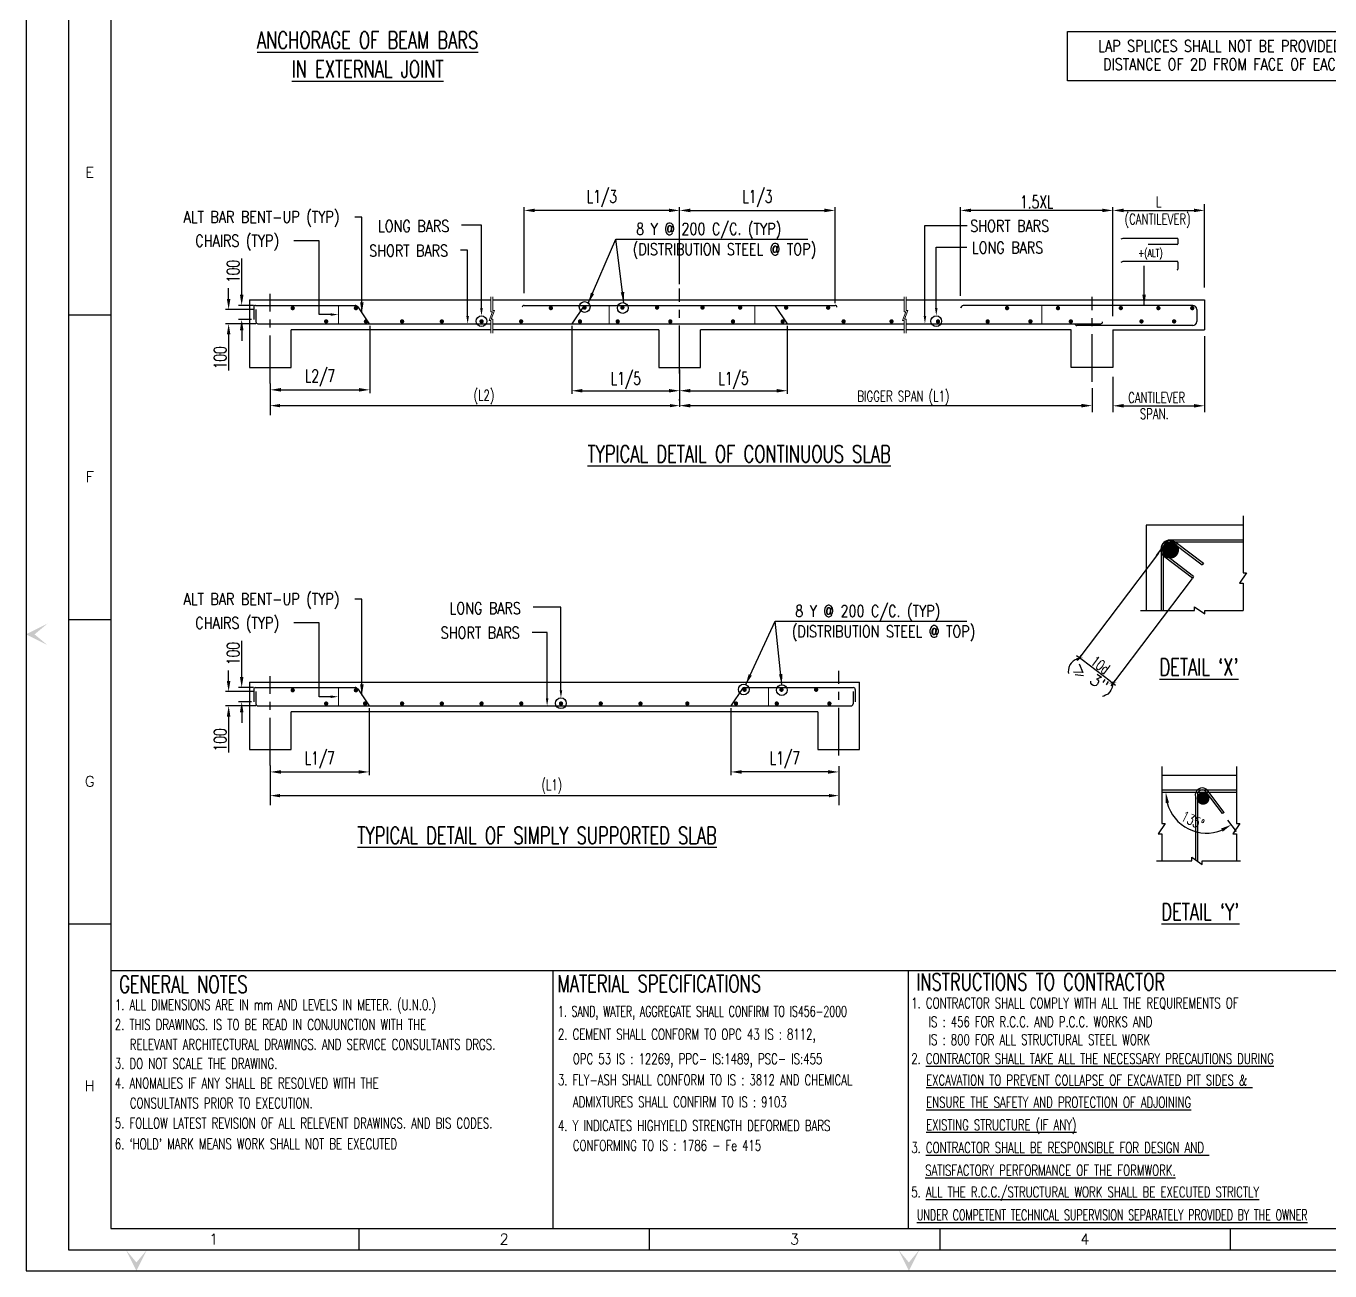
# Model space of a CAD drawing. Extents: x 489124 to 794428, y -356295 to -29813.
# Drawn here: x 520771 to 551462, y -160534 to -131229 of the extents above; entities that cross this region are included whole.
import ezdxf
from ezdxf.enums import TextEntityAlignment as Align

# ---------------------------------------------------------------- set-up
doc = ezdxf.new("R2010")
doc.units = 0
doc.header["$LTSCALE"] = 500
doc.header["$MEASUREMENT"] = 0
doc.linetypes.add('CENTER2', pattern=[1.125, 0.75, -0.125, 0.125, -0.125])
doc.layers.get('DEFPOINTS').update_dxf_attribs({"color": 4})
for name, color, linetype in [('08', 4, 'Continuous'), ('BEAM', 4, 'Continuous'), ('CENTERLINE', 8, 'CENTER2'), ('DIM', 5, 'Continuous'), ('DIM1', 5, 'Continuous'), ('dimention', 7, 'Continuous'), ('hat', 8, 'Continuous'), ('LINK', 2, 'Continuous'), ('notes', 1, 'Continuous'), ('other', 5, 'Continuous'), ('PNA', 10, 'Continuous'), ('S-SCHEDULE', 2, 'Continuous'), ('ST', 6, 'Continuous'), ('TXT', 4, 'Continuous')]:
    doc.layers.add(name, color=color, linetype=linetype)
for name, color, linetype, lineweight in [('hatch', 7, 'Continuous', 5), ('HEADING-TXT', 1, 'Continuous', 25), ('LINE', 253, 'Continuous', 18)]:
    doc.layers.add(name, color=color, linetype=linetype, lineweight=lineweight)
doc.styles.add('ROMANS', font='r.shx', dxfattribs={"width": 0.7, "bigfont": 'bigfont.shx'})
doc.styles.add('ROMENT', font='r.shx', dxfattribs={"bigfont": 'bigfont.shx'})
doc.dimstyles.new('5', dxfattribs={"dimtxt": 250, "dimasz": 250, "dimexe": 60, "dimexo": 60, "dimgap": 150, "dimtad": 1, "dimdec": 0, "dimlfac": 0.2, "dimzin": 0, "dimdsep": 46, "dimtxsty": 'ROMANS', "dimcen": -250, "dimclrd": 5, "dimclre": 5, "dimclrt": 4, "dimadec": 0, "dimazin": 0, "dimtfac": 1, "dimtdec": 0, "dimtix": 1, "dimtofl": 0, "dimtmove": 2, "dimatfit": 3, "dimfxl": 0, "dimtolj": 1, "dimtzin": 0, "dimarcsym": 0})
doc.dimstyles.new('Copy(2) of Standard', dxfattribs={"dimtxt": 300, "dimasz": 250, "dimexe": 75, "dimexo": 50, "dimgap": 50, "dimtad": 1, "dimdec": 0, "dimrnd": 5, "dimzin": 0, "dimdsep": 46, "dimtxsty": 'ROMANS', "dimcen": 0, "dimclrd": 5, "dimclre": 5, "dimclrt": 4, "dimadec": 0, "dimazin": 0, "dimtfac": 1, "dimtdec": 0, "dimtofl": 0, "dimtmove": 0, "dimatfit": 3, "dimfxl": 0, "dimtolj": 1, "dimtzin": 0, "dimarcsym": 0})
doc.dimstyles.new('dim25', dxfattribs={"dimtxt": 250, "dimasz": 250, "dimexe": 200, "dimexo": 200, "dimgap": 100, "dimtad": 1, "dimdec": 0, "dimlfac": 0.25, "dimzin": 0, "dimdsep": 46, "dimtxsty": 'ROMANS', "dimcen": 0, "dimclrd": 5, "dimclre": 5, "dimclrt": 4, "dimadec": 0, "dimazin": 0, "dimtfac": 1, "dimtdec": 0, "dimtix": 1, "dimtofl": 0, "dimtmove": 2, "dimatfit": 3, "dimfxl": 0, "dimtolj": 1, "dimtzin": 0, "dimlwd": -1, "dimlwe": -1, "dimarcsym": 0})
doc.dimstyles.new('INT1', dxfattribs={"dimtxt": 250, "dimasz": 250, "dimexe": 150, "dimexo": 60, "dimgap": 75, "dimtad": 1, "dimdec": 0, "dimzin": 0, "dimdsep": 46, "dimtxsty": 'ROMANS', "dimcen": -250, "dimclrd": 5, "dimclre": 5, "dimclrt": 4, "dimadec": 0, "dimazin": 0, "dimtfac": 1, "dimtdec": 0, "dimtix": 1, "dimtofl": 0, "dimtmove": 2, "dimatfit": 3, "dimfxl": 0, "dimtolj": 1, "dimtzin": 0, "dimarcsym": 0})
doc.dimstyles.new('INT25', dxfattribs={"dimtxt": 250, "dimasz": 80, "dimexe": 60, "dimexo": 60, "dimgap": 40, "dimtad": 1, "dimdec": 0, "dimlfac": 0.25, "dimzin": 0, "dimdsep": 46, "dimtxsty": 'ROMANS', "dimblk": 'DIMTICK', "dimblk1": 'DIMTICK', "dimblk2": 'DIMTICK', "dimsah": 1, "dimcen": -0.25, "dimclrd": 7, "dimclre": 7, "dimclrt": 4, "dimadec": 0, "dimazin": 0, "dimtfac": 1, "dimtdec": 0, "dimtix": 1, "dimtofl": 0, "dimtmove": 2, "dimatfit": 3, "dimldrblk": 'DIMTICK', "dimfxl": 0, "dimtolj": 1, "dimtzin": 0, "dimarcsym": 0})

# ---------------------------------------------------------------- blocks, each defined once
blk = doc.blocks.new('FOLDER')
at = {"layer": 'PNA'}
for points in [[(-1250, 2500), (0, 0), (0, 1000)], [(1250, 2500), (0, 0), (0, 1000)]]:
    blk.add_solid(points, dxfattribs=at)
blk = doc.blocks.new('A1')
at = {"color": 1}
blk.add_line((81794, 6959), (1969, 6959), dxfattribs=at)
at = {"flags": 128}
blk.add_lwpolyline([(0, 0), (82779, 0), (82779, 58231), (0, 58231)], close=True, dxfattribs=at)
at = {"layer": 'PNA'}
for p, q in [((984, 22171), (1969, 22171)), ((984, 15109), (1969, 15109)), ((984, 8047), (1969, 8047)), ((7718, 984), (7718, 492)), ((14453, 984), (14453, 492)), ((21187, 984), (21187, 492)), ((27921, 984), (27921, 492))]:
    blk.add_line(p, q, dxfattribs=at)
at = {"layer": 'PNA', "color": 1}
for points in [[(984, 492), (82287, 492), (82287, 57739), (984, 57739)], [(1969, 984), (81794, 984), (81794, 57247), (1969, 57247)]]:
    blk.add_lwpolyline(points, close=True, dxfattribs=at)
at = {"layer": 'PNA', "xscale": 0.196857838483993, "yscale": 0.196857838483993, "zscale": 0.196857838483993, "rotation": 270}
blk.add_blockref('FOLDER', (0, 14764), dxfattribs=at)
at = {"layer": 'PNA', "xscale": 0.1968578388914466, "yscale": 0.1968578388914466, "zscale": 0.1968578388914466}
for p in [(2559, 0), (20473, 0)]:
    blk.add_blockref('FOLDER', p, dxfattribs=at)
at = {"layer": 'PNA', "style": 'ROMANS'}
for s, p in [('E', (1476, 25479)), ('F', (1476, 18417)), ('G', (1476, 11355)), ('H', (1476, 4292)), ('1', (4352, 738)), ('2', (11086, 738)), ('3', (17821, 738)), ('4', (24555, 738))]:
    blk.add_text(s, height=246, dxfattribs=at).set_placement(p, align=Align.MIDDLE)
blk = doc.blocks.new('DIMTICK')
for p, q in [((-1, 0), (1, 0)), ((0, 1), (0, -1))]:
    blk.add_line(p, q)
at = {"color": 2, "const_width": 0.1}
blk.add_lwpolyline([(0.71, 0.71), (-0.71, -0.71)], dxfattribs=at)
blk = doc.blocks.new('*D300')
at = {"layer": 'DEFPOINTS', "color": 0}
for p in [(547463, -143586), (548254, -144183), (545563, -146102)]:
    blk.add_point(p, dxfattribs=at)
at = {"layer": 'DIM', "color": 7, "lineweight": -2}
for p, q in [((547427, -143634), (545527, -146150)), ((548218, -144231), (546318, -146747)), ((546290, -146651), (545627, -146150))]:
    blk.add_line(p, q, dxfattribs=at)
at = {"layer": 'DIM', "color": 7, "lineweight": -2, "xscale": 80, "yscale": 80, "zscale": 80}
for p, rotation in [((545563, -146102), 142.9439558411432), ((546354, -146699), 322.9439558411432)]:
    blk.add_blockref('DIMTICK', p, dxfattribs=dict(at, rotation=rotation))
at = {"layer": 'DIM', "color": 4, "insert": (546058, -146269), "char_height": 250, "attachment_point": 5, "rotation": 322.944, "style": 'ROMANS'}
blk.add_mtext('\\A1;10d', dxfattribs=at)
blk = doc.blocks.new('*D307')
at = {"layer": 'DEFPOINTS', "color": 0}
for p in [(545864, -139603), (536154, -140194), (545864, -140164)]:
    blk.add_point(p, dxfattribs=at)
at = {"layer": 'DIM', "color": 5, "lineweight": -2}
for p, q in [((545864, -139753), (545864, -140314)), ((536154, -140044), (536154, -140014)), ((536404, -140164), (545614, -140164))]:
    blk.add_line(p, q, dxfattribs=at)
at = {"layer": 'DIM', "color": 5}
for points in [[(536404, -140122), (536404, -140206), (536154, -140164)], [(545614, -140122), (545614, -140206), (545864, -140164)]]:
    blk.add_solid(points, dxfattribs=at)
blk = doc.blocks.new('*D308')
at = {"layer": 'DEFPOINTS', "color": 0}
for p in [(539814, -135569), (536154, -137355), (539814, -137804)]:
    blk.add_point(p, dxfattribs=at)
at = {"layer": 'DIM', "color": 5, "lineweight": -2}
for p, q in [((536154, -137305), (536154, -135494)), ((536404, -135569), (539564, -135569)), ((539814, -137754), (539814, -135494))]:
    blk.add_line(p, q, dxfattribs=at)
at = {"layer": 'DIM', "color": 5}
for points in [[(536404, -135527), (536404, -135610), (536154, -135569)], [(539564, -135527), (539564, -135610), (539814, -135569)]]:
    blk.add_solid(points, dxfattribs=at)
at = {"layer": 'DIM', "color": 4, "insert": (537984, -135290), "char_height": 300, "attachment_point": 5, "style": 'ROMANS'}
blk.add_mtext('\\A1;L1/3', dxfattribs=at)
blk = doc.blocks.new('*D309')
at = {"layer": 'DEFPOINTS', "color": 0}
for p in [(538687, -138236), (536154, -139266), (538687, -139813)]:
    blk.add_point(p, dxfattribs=at)
at = {"layer": 'DIM', "color": 5, "lineweight": -2}
for p, q in [((538687, -138286), (538687, -139888)), ((536154, -139316), (536154, -139888)), ((536404, -139813), (538437, -139813))]:
    blk.add_line(p, q, dxfattribs=at)
at = {"layer": 'DIM', "color": 5}
for points in [[(536404, -139772), (536404, -139855), (536154, -139813)], [(538437, -139772), (538437, -139855), (538687, -139813)]]:
    blk.add_solid(points, dxfattribs=at)
at = {"layer": 'DIM', "color": 4, "insert": (537421, -139575), "char_height": 300, "attachment_point": 5, "style": 'ROMANS'}
blk.add_mtext('\\A1;L1/5', dxfattribs=at)
blk = doc.blocks.new('*D310')
at = {"layer": 'DEFPOINTS', "color": 0}
for p in [(533617, -138236), (536154, -139266), (536154, -139813)]:
    blk.add_point(p, dxfattribs=at)
at = {"layer": 'DIM', "color": 5, "lineweight": -2}
for p, q in [((533617, -138286), (533617, -139888)), ((536154, -139316), (536154, -139888)), ((533867, -139813), (535904, -139813))]:
    blk.add_line(p, q, dxfattribs=at)
at = {"layer": 'DIM', "color": 5}
for points in [[(533867, -139772), (533867, -139855), (533617, -139813)], [(535904, -139772), (535904, -139855), (536154, -139813)]]:
    blk.add_solid(points, dxfattribs=at)
at = {"layer": 'DIM', "color": 4, "insert": (534886, -139575), "char_height": 300, "attachment_point": 5, "style": 'ROMANS'}
blk.add_mtext('\\A1;L1/5', dxfattribs=at)
blk = doc.blocks.new('*D311')
at = {"layer": 'DEFPOINTS', "color": 0}
for p in [(528860, -138236), (526518, -139635), (528860, -139792)]:
    blk.add_point(p, dxfattribs=at)
at = {"layer": 'DIM', "color": 5, "lineweight": -2}
for p, q in [((528860, -138286), (528860, -139867)), ((526518, -139685), (526518, -139867)), ((526768, -139792), (528610, -139792))]:
    blk.add_line(p, q, dxfattribs=at)
at = {"layer": 'DIM', "color": 5}
for points in [[(526768, -139750), (526768, -139833), (526518, -139792)], [(528610, -139750), (528610, -139833), (528860, -139792)]]:
    blk.add_solid(points, dxfattribs=at)
at = {"layer": 'DIM', "color": 4, "insert": (527689, -139513), "char_height": 300, "attachment_point": 5, "style": 'ROMANS'}
blk.add_mtext('\\A1;L2/7', dxfattribs=at)
blk = doc.blocks.new('*D312')
at = {"layer": 'DEFPOINTS', "color": 0}
for p in [(532495, -135569), (536154, -137355), (532495, -137567)]:
    blk.add_point(p, dxfattribs=at)
at = {"layer": 'DIM', "color": 5, "lineweight": -2}
for p, q in [((532495, -137517), (532495, -135494)), ((535904, -135569), (532745, -135569)), ((536154, -137305), (536154, -135494))]:
    blk.add_line(p, q, dxfattribs=at)
at = {"layer": 'DIM', "color": 5}
for points in [[(532745, -135527), (532745, -135610), (532495, -135569)], [(535904, -135527), (535904, -135610), (536154, -135569)]]:
    blk.add_solid(points, dxfattribs=at)
at = {"layer": 'DIM', "color": 4, "insert": (534324, -135290), "char_height": 300, "attachment_point": 5, "style": 'ROMANS'}
blk.add_mtext('\\A1;L1/3', dxfattribs=at)
blk = doc.blocks.new('*D313')
at = {"layer": 'DEFPOINTS', "color": 0}
for p in [(548511, -138377), (546354, -139334), (548511, -140168)]:
    blk.add_point(p, dxfattribs=at)
at = {"layer": 'DIM', "color": 5, "lineweight": -2}
for p, q in [((548511, -138527), (548511, -140318)), ((546354, -139484), (546354, -140318)), ((546604, -140168), (548261, -140168))]:
    blk.add_line(p, q, dxfattribs=at)
at = {"layer": 'DIM', "color": 5}
for points in [[(546604, -140126), (546604, -140209), (546354, -140168)], [(548261, -140126), (548261, -140209), (548511, -140168)]]:
    blk.add_solid(points, dxfattribs=at)
at = {"layer": 'DIM', "color": 4, "insert": (547432, -139968), "char_height": 250, "attachment_point": 5, "style": 'ROMANS'}
blk.add_mtext('\\A1;   ', dxfattribs=at)
blk = doc.blocks.new('*D314')
at = {"layer": 'DEFPOINTS', "color": 0}
for p in [(542766, -135569), (542766, -137631), (546354, -138107)]:
    blk.add_point(p, dxfattribs=at)
at = {"layer": 'DIM', "color": 5, "lineweight": -2}
for p, q in [((542766, -137581), (542766, -135494)), ((546104, -135569), (543016, -135569)), ((546354, -138057), (546354, -135494))]:
    blk.add_line(p, q, dxfattribs=at)
at = {"layer": 'DIM', "color": 5}
for points in [[(543016, -135527), (543016, -135610), (542766, -135569)], [(546104, -135527), (546104, -135610), (546354, -135569)]]:
    blk.add_solid(points, dxfattribs=at)
at = {"layer": 'DIM', "color": 4, "insert": (544560, -135369), "char_height": 300, "attachment_point": 5, "style": 'ROMANS'}
blk.add_mtext('\\A1;1.5XL', dxfattribs=at)
blk = doc.blocks.new('*D315')
at = {"layer": 'DEFPOINTS', "color": 0}
for p in [(546354, -135569), (548511, -135569), (548511, -137530)]:
    blk.add_point(p, dxfattribs=at)
at = {"layer": 'DIM', "color": 5, "lineweight": -2}
for p, q in [((546604, -135569), (548261, -135569)), ((548511, -137380), (548511, -135419))]:
    blk.add_line(p, q, dxfattribs=at)
at = {"layer": 'DIM', "color": 5}
for points in [[(546604, -135527), (546604, -135610), (546354, -135569)], [(548261, -135527), (548261, -135610), (548511, -135569)]]:
    blk.add_solid(points, dxfattribs=at)
at = {"layer": 'DIM', "color": 4, "insert": (547432, -135369), "char_height": 250, "attachment_point": 5, "style": 'ROMANS'}
blk.add_mtext('\\A1;L', dxfattribs=at)
blk = doc.blocks.new('*D337')
at = {"layer": 'DEFPOINTS', "color": 0}
for p in [(525846, -137804), (526174, -137804), (526129, -138139)]:
    blk.add_point(p, dxfattribs=at)
at = {"layer": 'DIM', "color": 5, "lineweight": -2}
for p, q in [((525846, -137554), (525846, -136704)), ((526124, -137804), (525771, -137804)), ((526079, -138139), (525771, -138139)), ((525846, -138389), (525846, -138639))]:
    blk.add_line(p, q, dxfattribs=at)
at = {"layer": 'DIM', "color": 5}
for points in [[(525805, -137554), (525888, -137554), (525846, -137804)], [(525805, -138389), (525888, -138389), (525846, -138139)]]:
    blk.add_solid(points, dxfattribs=at)
at = {"layer": 'DIM', "color": 4, "insert": (525646, -137004), "char_height": 300, "attachment_point": 5, "rotation": 90, "style": 'ROMANS'}
blk.add_mtext('\\A1;100', dxfattribs=at)
blk = doc.blocks.new('*D338')
at = {"layer": 'DEFPOINTS', "color": 0}
for p in [(526181, -137901), (525539, -138236), (526226, -138236)]:
    blk.add_point(p, dxfattribs=at)
at = {"layer": 'DIM', "color": 5, "lineweight": -2}
for p, q in [((525539, -137651), (525539, -137401)), ((526131, -137901), (525464, -137901)), ((526176, -138236), (525464, -138236)), ((525539, -138486), (525539, -139336))]:
    blk.add_line(p, q, dxfattribs=at)
at = {"layer": 'DIM', "color": 5}
for points in [[(525497, -137651), (525580, -137651), (525539, -137901)], [(525497, -138486), (525580, -138486), (525539, -138236)]]:
    blk.add_solid(points, dxfattribs=at)
at = {"layer": 'DIM', "color": 4, "insert": (525339, -139036), "char_height": 300, "attachment_point": 5, "rotation": 90, "style": 'ROMANS'}
blk.add_mtext('\\A1;100', dxfattribs=at)
blk = doc.blocks.new('*D316')
at = {"layer": 'DEFPOINTS', "color": 0}
for p in [(528846, -147232), (526518, -148631), (528846, -148787)]:
    blk.add_point(p, dxfattribs=at)
at = {"layer": 'DIM', "color": 5, "lineweight": -2}
for p, q in [((528846, -147282), (528846, -148862)), ((526518, -148681), (526518, -148862)), ((526768, -148787), (528596, -148787))]:
    blk.add_line(p, q, dxfattribs=at)
at = {"layer": 'DIM', "color": 5}
for points in [[(526768, -148746), (526768, -148829), (526518, -148787)], [(528596, -148746), (528596, -148829), (528846, -148787)]]:
    blk.add_solid(points, dxfattribs=at)
at = {"layer": 'DIM', "color": 4, "insert": (527682, -148509), "char_height": 300, "attachment_point": 5, "style": 'ROMANS'}
blk.add_mtext('\\A1;L1/7', dxfattribs=at)
blk = doc.blocks.new('*D339')
at = {"layer": 'DEFPOINTS', "color": 0}
for p in [(525846, -146800), (526174, -146800), (526129, -147135)]:
    blk.add_point(p, dxfattribs=at)
at = {"layer": 'DIM', "color": 5, "lineweight": -2}
for p, q in [((525846, -146550), (525846, -145700)), ((526124, -146800), (525771, -146800)), ((526079, -147135), (525771, -147135)), ((525846, -147385), (525846, -147635))]:
    blk.add_line(p, q, dxfattribs=at)
at = {"layer": 'DIM', "color": 5}
for points in [[(525805, -146550), (525888, -146550), (525846, -146800)], [(525805, -147385), (525888, -147385), (525846, -147135)]]:
    blk.add_solid(points, dxfattribs=at)
at = {"layer": 'DIM', "color": 4, "insert": (525646, -146000), "char_height": 300, "attachment_point": 5, "rotation": 90, "style": 'ROMANS'}
blk.add_mtext('\\A1;100', dxfattribs=at)
blk = doc.blocks.new('*D340')
at = {"layer": 'DEFPOINTS', "color": 0}
for p in [(526181, -146897), (525539, -147232), (526226, -147232)]:
    blk.add_point(p, dxfattribs=at)
at = {"layer": 'DIM', "color": 5, "lineweight": -2}
for p, q in [((525539, -146647), (525539, -146397)), ((526131, -146897), (525464, -146897)), ((526176, -147232), (525464, -147232)), ((525539, -147482), (525539, -148332))]:
    blk.add_line(p, q, dxfattribs=at)
at = {"layer": 'DIM', "color": 5}
for points in [[(525497, -146647), (525580, -146647), (525539, -146897)], [(525497, -147482), (525580, -147482), (525539, -147232)]]:
    blk.add_solid(points, dxfattribs=at)
at = {"layer": 'DIM', "color": 4, "insert": (525339, -148032), "char_height": 300, "attachment_point": 5, "rotation": 90, "style": 'ROMANS'}
blk.add_mtext('\\A1;100', dxfattribs=at)
blk = doc.blocks.new('*D317')
at = {"layer": 'DEFPOINTS', "color": 0}
for p in [(537362, -147232), (537362, -148787), (539899, -148631)]:
    blk.add_point(p, dxfattribs=at)
at = {"layer": 'DIM', "color": 5, "lineweight": -2}
for p, q in [((537362, -147282), (537362, -148862)), ((539649, -148787), (537612, -148787)), ((539899, -148681), (539899, -148862))]:
    blk.add_line(p, q, dxfattribs=at)
at = {"layer": 'DIM', "color": 5}
for points in [[(537612, -148746), (537612, -148829), (537362, -148787)], [(539649, -148746), (539649, -148829), (539899, -148787)]]:
    blk.add_solid(points, dxfattribs=at)
at = {"layer": 'DIM', "color": 4, "insert": (538630, -148509), "char_height": 300, "attachment_point": 5, "style": 'ROMANS'}
blk.add_mtext('\\A1;L1/7', dxfattribs=at)
blk = doc.blocks.new('*D274')
at = {"layer": 'DEFPOINTS', "color": 0}
for p in [(547502, -149270), (548532, -149236), (549262, -149270), (548931, -149762), (547850, -149915)]:
    blk.add_point(p, dxfattribs=at)
at = {"layer": 'DIM', "color": 5}
blk.add_line((549052, -149922), (549257, -150192), dxfattribs=at)
blk.add_arc((548558, -149270), 957, 195.0031, 292.1583, dxfattribs=at)
for points in [[(547592, -149523), (547674, -149512), (547600, -149270)], [(548898, -150120), (548939, -150193), (549136, -150033)]]:
    blk.add_solid(points, dxfattribs=at)
at = {"layer": 'DIM', "color": 4, "insert": (548232, -149926), "char_height": 250, "attachment_point": 5, "rotation": 333.5807, "style": 'ROMANS'}
blk.add_mtext('\\A1;135%%D', dxfattribs=at)

msp = doc.modelspace()

# ---------------------------------------------------------------- linework, layer by layer
at = {"layer": '08'}
for p, q in [((526027.138, -137676.122), (531712.527, -137676.122)), ((526027.138, -137676.122), (526027.138, -139265.765)), ((531759.027, -137676.122), (541439.527, -137676.122)), ((541486.027, -137676.122), (548510.778, -137676.122)), ((548510.778, -137676.122), (548510.778, -138377.436)), ((527009.641, -139265.765), (527009.641, -138377.436)), ((531712.527, -138377.436), (527009.641, -138377.436)), ((535662.735, -138377.436), (531759.027, -138377.436)), ((535662.735, -138377.436), (535662.735, -139265.765)), ((541439.527, -138377.436), (536645.238, -138377.436)), ((536645.238, -139265.765), (536645.238, -138377.436)), ((545371.075, -138377.436), (541486.027, -138377.436)), ((545371.075, -139265.765), (545371.075, -138377.436)), ((546353.578, -138377.436), (546353.578, -139265.765)), ((546353.578, -138377.436), (548510.778, -138377.436)), ((526027.138, -139265.765), (527009.641, -139265.765)), ((535662.735, -139265.765), (536645.238, -139265.765)), ((546353.578, -139265.765), (545371.075, -139265.765)), ((526027.138, -146672), (540389.891, -146672)), ((526027.138, -146672), (526027.138, -148261.643)), ((540389.891, -148261.643), (540389.891, -146672)), ((527009.641, -148261.643), (527009.641, -147373.315)), ((539407.388, -147373.315), (527009.641, -147373.315)), ((539407.388, -147373.315), (539407.388, -148261.643)), ((526027.138, -148261.643), (527009.641, -148261.643)), ((539407.388, -148261.643), (540389.891, -148261.643))]:
    msp.add_line(p, q, dxfattribs=at)
at = {"layer": 'BEAM'}
for points in [[(549416.524, -142977.251), (547138.5, -142977.251), (547138.5, -144984.538)], [(549261.617, -148872.572), (547501.856, -148872.572)]]:
    msp.add_lwpolyline(points, dxfattribs=at)
at = {"layer": 'CENTERLINE', "ltscale": 3}
for p, q in [((536154.406, -139406.243), (536154.406, -137408.961)), ((526518.394, -139639.168), (526518.394, -137534.445)), ((545864.085, -139602.743), (545864.085, -137605.461)), ((526518.394, -148635.047), (526518.394, -146530.323)), ((539899.059, -148402.122), (539899.059, -146404.84))]:
    msp.add_line(p, q, dxfattribs=at)
at = {"layer": 'DIM', "color": 5}
for p, q in [((531490.251, -135914.529), (531020.081, -135914.529)), ((541928.775, -135925.478), (542922.572, -135925.478)), ((527667.746, -136280.605), (527074.643, -136280.605)), ((531164.871, -136507.166), (530997.313, -136507.166)), ((542195.739, -136436.2), (542915.978, -136436.2)), ((527941.247, -138020.12), (527667.746, -138020.12)), ((533360.803, -144910.407), (532705.633, -144910.407)), ((527667.746, -145276.483), (527074.643, -145276.483)), ((533035.424, -145503.044), (532682.866, -145503.044)), ((527941.247, -147015.999), (527667.746, -147015.999))]:
    msp.add_line(p, q, dxfattribs=at)
at = {"layer": 'DIM'}
for p, q in [((531490.251, -137868.196), (531490.251, -135914.529)), ((541928.775, -138055.563), (541928.775, -135925.478)), ((527667.746, -138020.12), (527667.746, -136280.605)), ((531164.871, -138055.563), (531164.871, -136507.166)), ((542195.739, -137868.196), (542195.739, -136436.2)), ((536154.406, -139653.82), (536154.406, -140194.17)), ((526744.321, -140164.085), (535928.478, -140164.085)), ((547381.087, -143694.646), (547585.363, -143424.114)), ((533360.803, -146864.075), (533360.803, -144910.407)), ((527667.746, -147015.999), (527667.746, -145276.483)), ((533035.424, -147051.442), (533035.424, -145503.044)), ((539899.059, -148649.699), (539899.059, -149570.879)), ((526744.321, -149344.963), (539673.131, -149344.963))]:
    msp.add_line(p, q, dxfattribs=at)
for points in [[(549416.524, -142760.5), (549416.524, -144102.037), (549499.706, -144102.037), (549333.342, -144345.446), (549416.524, -144345.446), (549416.524, -144984.538)], [(547001.487, -144984.538), (548273.898, -144984.538), (548273.898, -144901.355), (548517.306, -145067.72), (548517.306, -144984.538), (549416.524, -144984.538)], [(547501.856, -148655.821), (547501.856, -149997.358), (547585.038, -149997.358), (547418.674, -150240.767), (547501.856, -150240.767), (547501.856, -150879.858)], [(549261.617, -148655.821), (549261.617, -149997.358), (549344.799, -149997.358), (549178.435, -150240.767), (549261.617, -150240.767), (549261.617, -150879.858)], [(547380.08, -150879.858), (548213.991, -150879.858), (548213.991, -150796.676), (548457.4, -150963.04), (548457.4, -150879.858), (549356.617, -150879.858)]]:
    msp.add_lwpolyline(points, dxfattribs=at)
for points, const_width in [([(547608.772, -143563.412, 1), (547808.772, -143563.412, 1)], 200), ([(548402.116, -149409.097, 1), (548552.116, -149409.097, 1)], 150)]:
    msp.add_lwpolyline(points, format="xyb", close=True, dxfattribs=dict(at, const_width=const_width))
for points in [[(535928.478, -140126.423), (535928.478, -140201.732), (536154.406, -140164.085)], [(539673.131, -149307.301), (539673.131, -149382.61), (539899.059, -149344.963)]]:
    msp.add_solid(points, dxfattribs=at)
at = {"layer": 'DIM1', "color": 7}
for p, q in [((533181.5, -159534.446), (533181.5, -153469.821)), ((541539, -159534.446), (541539, -153469.821))]:
    msp.add_line(p, q, dxfattribs=at)
at = {"layer": 'DIM1', "elevation": 0}
msp.add_lwpolyline([(545282.001, -131353.408), (554071.742, -131353.408), (554071.742, -132514.391), (545282.001, -132514.391)], close=True, dxfattribs=at)
at = {"layer": 'dimention', "color": 5, "linetype": 'ByBlock'}
for p, q in [((526518.394, -139639.168), (526518.394, -140390.001)), ((526518.394, -148635.047), (526518.394, -149570.879))]:
    msp.add_line(p, q, dxfattribs=at)
at = {"layer": 'dimention', "color": 5}
for points in [[(531134.828, -138055.563), (531194.918, -138055.563), (531164.871, -138235.831)], [(531460.204, -137868.196), (531520.285, -137868.196), (531490.251, -138048.455)], [(541958.822, -138055.563), (541898.731, -138055.563), (541928.775, -138235.831)], [(542225.785, -137868.196), (542165.695, -137868.196), (542195.739, -138048.455)], [(533330.756, -146864.075), (533390.838, -146864.075), (533360.803, -147044.333)], [(533005.38, -147051.442), (533065.47, -147051.442), (533035.424, -147231.709)]]:
    msp.add_solid(points, dxfattribs=at)
at = {"layer": 'dimention', "color": 5, "linetype": 'ByBlock'}
for points in [[(526744.321, -140126.423), (526744.321, -140201.732), (526518.394, -140164.085)], [(526744.321, -149307.301), (526744.321, -149382.61), (526518.394, -149344.963)]]:
    msp.add_solid(points, dxfattribs=at)
at = {"layer": 'hat'}
for centre in [(533919.07, -137841.829), (534815.982, -137865.215), (531490.251, -138174.892), (542195.739, -138174.892), (537663.723, -146846.707), (538560.635, -146861.093), (533360.803, -147170.77)]:
    msp.add_circle(centre, 126.431, dxfattribs=at)
at = {"layer": 'hatch'}
for points in [[(531712.527, -137602.82), (531712.527, -137955.908), (531753.197, -137955.908), (531673.505, -138161.597), (531712.527, -138161.597), (531712.527, -138458.82)], [(531759.027, -137602.772), (531759.027, -137926.408), (531799.697, -137926.408), (531720.005, -138132.097), (531759.027, -138132.097), (531759.027, -138458.588)], [(541439.527, -137602.82), (541439.527, -137955.908), (541480.197, -137955.908), (541400.505, -138161.597), (541439.527, -138161.597), (541439.527, -138458.82)], [(541486.027, -137602.772), (541486.027, -137926.408), (541526.697, -137926.408), (541447.005, -138132.097), (541486.027, -138132.097), (541486.027, -138458.588)]]:
    msp.add_lwpolyline(points, dxfattribs=at)
at = {"layer": 'LINE'}
for p, q in [((528121.506, -137804.422), (528121.506, -138235.831)), ((534498.529, -137804.422), (534498.529, -138235.831)), ((537924.246, -137804.422), (537924.246, -138235.831)), ((544681.506, -137804.422), (544681.506, -138235.831)), ((528121.506, -146800.3), (528121.506, -147231.709)), ((538243.182, -146800.3), (538243.182, -147231.709))]:
    msp.add_line(p, q, dxfattribs=at)
at = {"layer": 'LINK'}
for p, q in [((548488.573, -143872.329), (548458.443, -143912.231)), ((548254.17, -144182.76), (548224.04, -144222.662)), ((548296.965, -149370.38), (548296.965, -150865.617)), ((548346.965, -149363.712), (548346.965, -150899.791)), ((548930.834, -149762.195), (548531.874, -149235.85)), ((548972.694, -149739.284), (548562.042, -149199.33)), ((548971.89, -149739.723), (548930.834, -149762.195))]:
    msp.add_line(p, q, dxfattribs=at)
for points in [[(548224.041, -144222.662), (547574.796, -143732.437, -1), (547839.628, -143382.318), (548488.573, -143872.329)], [(549416.524, -143327.251), (547698.5, -143327.251, 0.414213562), (547488.5, -143537.251), (547488.5, -144984.538)], [(548254.17, -144182.76), (547604.944, -143692.548, -1), (547809.48, -143422.207), (548458.443, -143912.231)], [(549416.524, -143377.251), (547698.5, -143377.251, 0.414213562), (547538.5, -143537.251), (547538.5, -144984.538)]]:
    msp.add_lwpolyline(points, format="xyb", dxfattribs=at)
for points in [[(549261.617, -149219.872), (547501.856, -149219.872)], [(549261.617, -149269.872), (547501.856, -149269.872)]]:
    msp.add_lwpolyline(points, dxfattribs=at)
for centre, radius, start, end in [((548458.54, -149329.853), 166.58, 51.5863482, 194.0808285), ((548459.645, -149329.03), 117.897, 52.2187644, 197.1080954)]:
    msp.add_arc(centre, radius, start, end, dxfattribs=at)
at = {"layer": 'other'}
for points in [[(527941.247, -137990.089), (527941.247, -138050.167), (528121.506, -138020.12)], [(527941.247, -146985.967), (527941.247, -147046.045), (528121.506, -147015.999)]]:
    msp.add_solid(points, dxfattribs=at)
at = {"layer": 'ST'}
for p, q in [((546586.06, -136226.337), (546536.288, -136249)), ((547867.984, -136226.337), (546586.06, -136226.337)), ((547882.909, -136241.274), (547882.909, -136352.955)), ((547867.984, -136367.892), (547181.019, -136367.892)), ((546586.06, -136769.278), (546536.288, -136791.95)), ((547867.984, -136769.278), (546586.06, -136769.278)), ((547882.909, -136784.213), (547882.909, -136950.406)), ((526128.746, -137849.486), (526128.746, -138139.312)), ((526173.811, -137804.422), (528514.873, -137804.422)), ((526181.034, -137900.935), (526181.034, -138190.761)), ((528577.218, -137837.589), (528849.067, -138241.016)), ((532494.607, -137804.422), (539813.548, -137804.422)), ((533907.745, -137804.422), (533617.048, -138235.831)), ((538396.24, -137804.422), (538686.945, -138235.831)), ((547206.081, -137804.422), (542826, -137804.422)), ((548231.598, -137804.422), (543851.517, -137804.422)), ((548328.16, -137900.996), (548328.16, -138182.101)), ((526226.098, -138235.831), (531712.527, -138235.831)), ((531759.027, -138235.831), (541439.527, -138235.831)), ((541486.027, -138235.831), (546066.641, -138235.831)), ((548231.598, -138278.667), (545506.567, -138278.667)), ((526128.746, -146845.365), (526128.746, -147135.191)), ((526173.811, -146800.3), (528514.873, -146800.3)), ((526181.034, -146896.813), (526181.034, -147186.639)), ((528577.218, -146833.468), (528845.572, -147231.709)), ((537637.533, -146822.36), (537361.702, -147231.709)), ((537678.998, -146800.3), (540243.218, -146800.3)), ((540235.995, -146896.813), (540235.995, -147186.639)), ((540288.282, -146845.365), (540288.282, -147135.191)), ((526226.098, -147231.709), (540190.93, -147231.709))]:
    msp.add_line(p, q, dxfattribs=at)
at = {"layer": 'ST', "const_width": 50.698}
for points in [[(527021.57, -137868.066, 1), (527072.261, -137868.066, 1)], [(528509.322, -137868.066, 1), (528560.014, -137868.066, 1)], [(533098.934, -137868.066, 1), (533149.626, -137868.066, 1)], [(533890.996, -137856.132, 1), (533941.697, -137856.132, 1)], [(534782.147, -137855.632, 1), (534832.839, -137855.632, 1)], [(535597.56, -137855.632, 1), (535648.252, -137855.632, 1)], [(536718.165, -137855.632, -1), (536667.473, -137855.632, -1)], [(537604.816, -137856.132, -1), (537554.115, -137856.132, -1)], [(538687.316, -137856.132, -1), (538636.615, -137856.132, -1)], [(539625.703, -137858.632, 1), (539676.394, -137858.632, 1)], [(543888.081, -137868.066, -1), (543837.381, -137868.066, -1)], [(545085.951, -137868.066, -1), (545035.259, -137868.066, -1)], [(546565.53, -137868.066, -1), (546514.838, -137868.066, -1)], [(547449.444, -137868.066, -1), (547398.74, -137868.066, -1)], [(548246.876, -137868.066, -1), (548196.176, -137868.066, -1)], [(527809.058, -138181.463, 1), (527859.749, -138181.463, 1)], [(528796.838, -138181.463, -1), (528746.135, -138181.463, -1)], [(529647.089, -138181.463, -1), (529596.386, -138181.463, -1)], [(530582.366, -138181.463, -1), (530531.662, -138181.463, -1)], [(531517.642, -138181.463, -1), (531466.938, -138181.463, -1)], [(532398.672, -138181.463, 1), (532449.364, -138181.463, 1)], [(533784.3, -138181.463, 1), (533834.992, -138181.463, 1)], [(534671.445, -138181.463, 1), (534722.145, -138181.463, 1)], [(535910.414, -138181.463, 1), (535961.106, -138181.463, 1)], [(537385.155, -138181.463, 1), (537435.847, -138181.463, 1)], [(538554.577, -138181.463, 1), (538605.268, -138181.463, 1)], [(539989.086, -138181.463, 1), (540039.778, -138181.463, 1)], [(541117.075, -138181.463, 1), (541167.767, -138181.463, 1)], [(542211.256, -138181.463, 1), (542261.948, -138181.463, 1)], [(543380.01, -138181.463, 1), (543430.702, -138181.463, 1)], [(544386.953, -138181.463, 1), (544437.656, -138181.463, 1)], [(545338.116, -138181.463, 1), (545388.807, -138181.463, 1)], [(547000.241, -138181.463, 1), (547050.933, -138181.463, 1)], [(547768.855, -138181.463, 1), (547819.549, -138181.463, 1)], [(527021.57, -146863.944, 1), (527072.261, -146863.944, 1)], [(528509.322, -146863.944, 1), (528560.014, -146863.944, 1)], [(537659.649, -146852.01, 1), (537710.35, -146852.01, 1)], [(538526.8, -146851.51, 1), (538577.492, -146851.51, 1)], [(539342.213, -146851.51, 1), (539392.905, -146851.51, 1)], [(527809.058, -147177.342, 1), (527859.749, -147177.342, 1)], [(528776.838, -147177.342, -1), (528726.135, -147177.342, -1)], [(529647.089, -147177.342, -1), (529596.386, -147177.342, -1)], [(530582.366, -147177.342, -1), (530531.662, -147177.342, -1)], [(531517.642, -147177.342, -1), (531466.938, -147177.342, -1)], [(532452.918, -147177.342, -1), (532402.215, -147177.342, -1)], [(533388.194, -147177.342, -1), (533337.491, -147177.342, -1)], [(534323.471, -147177.342, -1), (534272.767, -147177.342, -1)], [(535258.747, -147177.342, -1), (535208.043, -147177.342, -1)], [(536361.676, -147177.342, -1), (536310.973, -147177.342, -1)], [(537456.453, -147177.342, 1), (537507.145, -147177.342, 1)], [(538416.098, -147177.342, 1), (538466.798, -147177.342, 1)], [(539655.067, -147177.342, 1), (539705.759, -147177.342, 1)]]:
    msp.add_lwpolyline(points, format="xyb", close=True, dxfattribs=at)
at = {"layer": 'ST'}
for centre, radius, start, end in [((547867.984, -136241.274), 14.932, 0, 90), ((547867.984, -136352.955), 14.932, 270, 0), ((547867.984, -136784.213), 14.932, 0, 90), ((547867.984, -136950.406), 14.932, 270, 0), ((526173.811, -137849.486), 45.065, 90, 180), ((528514.873, -137879.6), 75.177, 33.9737701, 90), ((532494.607, -137849.494), 45.065, 90, 180), ((539813.548, -137849.494), 45.065, 0, 90), ((542882.691, -137917.117), 125.155, 115.7893095, 159.0733367), ((548231.598, -137900.996), 96.567, 0, 90), ((526226.098, -138190.761), 45.065, 180, 270), ((545506.567, -138233.603), 45.065, 180, 270), ((546066.641, -138190.761), 45.065, 270, 0), ((548231.598, -138182.101), 96.567, 270, 0), ((526173.811, -146845.365), 45.065, 90, 180), ((528514.873, -146875.479), 75.177, 33.9737701, 90), ((537678.998, -146850.3), 50, 90, 146.0267311), ((540243.218, -146845.365), 45.065, 0, 90), ((526226.098, -147186.639), 45.065, 180, 270), ((540190.93, -147186.639), 45.065, 270, 0)]:
    msp.add_arc(centre, radius, start, end, dxfattribs=at)
at = {"layer": 'TXT', "linetype": 'ByBlock'}
msp.add_line((545468.819, -146490.511), (545658.589, -146518.391), dxfattribs=at)

# ---------------------------------------------------------------- block references
at = {"xscale": 1.01500000001397, "yscale": 1.01500000001397, "zscale": 1.01500000001397}
msp.add_blockref('A1', (520770.925, -160533.5), dxfattribs=at)

# ---------------------------------------------------------------- texts
at = {"layer": 'HEADING-TXT', "color": 6, "style": 'ROMANS', "width": 0.7}
for s, p in [('%%UANCHORAGE OF BEAM BARS', (528810.595, -131560.239)), ('%%UIN EXTERNAL JOINT', (528810.595, -132241.952))]:
    msp.add_text(s, height=400, dxfattribs=at).set_placement(p, align=Align.MIDDLE)
for s, p in [('%%UTYPICAL DETAIL OF CONTINUOUS SLAB', (533986.752, -141498.941)), ('%%UTYPICAL DETAIL OF SIMPLY SUPPORTED SLAB', (528569.752, -150481.32)), ('GENERAL NOTES', (522962.5, -153987.204)), ('MATERIAL SPECIFICATIONS', (533282.5, -153970.204)), ('INSTRUCTIONS TO CONTRACTOR', (541726, -153930.204))]:
    msp.add_text(s, height=400, dxfattribs=at).set_placement(p)
for s, p in [("%%UDETAIL `X'", (548381.502, -146519.917)), ("%%UDETAIL `Y'", (548412.118, -152280.33))]:
    msp.add_text(s, height=400, dxfattribs=at).set_placement(p, align=Align.CENTER)
at = {"layer": 'notes', "color": 4, "style": 'ROMANS'}
for s, width, p in [('1. ALL DIMENSIONS ARE IN mm AND LEVELS IN METER. (U.N.0.)', 0.7, (522860.173, -154391.715)), ('1. SAND, WATER, AGGREGATE SHALL CONFIRM TO IS456-2000', 0.65, (533290.225, -154548.204)), ('1. CONTRACTOR SHALL COMPLY WITH ALL THE REQUIREMENTS OF ', 0.7, (541606.78, -154353.082)), ('2. THIS DRAWINGS. IS TO BE READ IN CONJUNCTION WITH THE', 0.7, (522860.173, -154859.957)), ('  IS : 456 FOR R.C.C. AND P.C.C. WORKS AND', 0.7, (541770.979, -154795.388)), ('2. CEMENT SHALL CONFORM TO OPC 43 IS : 8112,', 0.7, (533290.225, -155086.204)), ('  IS : 800 FOR ALL STRUCTURAL STEEL WORK', 0.7, (541770.979, -155216.12)), ('RELEVANT ARCHITECTURAL DRAWINGS. AND SERVICE CONSULTANTS DRGS.', 0.7, (523212.79, -155326.391)), ('3. DO NOT SCALE THE DRAWING. ', 0.7, (522860.173, -155778.427)), ('OPC 53 IS : 12269, PPC- IS:1489, PSC- IS:455  ', 0.7, (533642, -155665.704)), ('2. %%UCONTRACTOR SHALL TAKE ALL THE NECESSARY PRECAUTIONS DURING', 0.7, (541606.78, -155661.872)), ('4. ANOMALIES IF ANY SHALL BE RESOLVED WITH THE', 0.7, (522860.173, -156238.065)), ('3. FLY-ASH SHALL CONFORM TO IS : 3812 AND CHEMICAL ', 0.7, (533290.225, -156162.204)), ('%%UEXCAVATION TO PREVENT COLLAPSE OF EXCAVATED PIT SIDES & ', 0.7, (541956.073, -156167.648)), ('CONSULTANTS PRIOR TO EXECUTION.', 0.7, (523212.79, -156708.21)), ('ADMIXTURES SHALL CONFIRM TO IS : 9103', 0.7, (533642, -156681.204)), ('%%UENSURE THE SAFETY AND PROTECTION OF ADJOINING', 0.7, (541956.073, -156688.021)), ('5. FOLLOW LATEST REVISION OF ALL RELEVENT DRAWINGS. AND BIS CODES.', 0.7, (522860.173, -157179.918)), ('4. Y INDICATES HIGHYIELD STRENGTH DEFORMED BARS', 0.7, (533290.225, -157238.204)), ('%%UEXISTING STRUCTURE (IF ANY)', 0.7, (541956.073, -157220.397)), ("6. `HOLD' MARK MEANS WORK SHALL NOT BE EXECUTED", 0.7, (522860.173, -157667.741)), ('CONFORMING TO IS : 1786 - Fe 415', 0.7, (533642, -157705.204)), ('3. %%UCONTRACTOR SHALL BE RESPONSIBLE FOR DESIGN AND ', 0.7, (541606.78, -157755.096)), ('%%uSATISFACTORY PERFORMANCE OF THE FORMWORK.', 0.7, (541935.724, -158289.579)), ('5. %%UALL THE R.C.C./STRUCTURAL WORK SHALL BE EXECUTED STRICTLY', 0.7, (541606.78, -158800.864)), ('%%UUNDER COMPETENT TECHNICAL SUPERVISION SEPARATELY PROVIDED BY THE OWNER', 0.65, (541740.69, -159340.801))]:
    msp.add_text(s, height=250, dxfattribs=dict(at, width=width)).set_placement(p)
at = {"layer": 'S-SCHEDULE', "color": 4, "style": 'ROMANS', "width": 0.7}
for s, p in [('(CANTILEVER)', (546629.78, -135772.285)), ('CANTILEVER  ', (546711.524, -139975.199)), (' SPAN. ', (546867.711, -140356.857))]:
    msp.add_text(s, height=250, dxfattribs=at).set_placement(p, align=Align.MIDDLE_LEFT)
for s, height, p in [('+(ALT)', 183.3333, (547238.398, -136581.882)), (' (L2)', 250, (531488.755, -139935.492)), ('BIGGER SPAN (L1)', 250, (541420.255, -139959.705)), (' (L1)', 250, (533086.255, -149108.248))]:
    msp.add_text(s, height=height, dxfattribs=at).set_placement(p, align=Align.MIDDLE)
at = {"layer": 'TXT', "linetype": 'ByBlock', "style": 'ROMANS', "width": 0.8}
for s, p in [('LAP SPLICES SHALL NOT BE PROVIDED WITHIN', (549416.344, -131698.988)), ('DISTANCE OF 2D FROM FACE OF EACH SUPPORT', (549715.266, -132127.746))]:
    msp.add_text(s, height=275, dxfattribs=at).set_placement(p, align=Align.MIDDLE)
at = {"layer": 'TXT', "style": 'ROMENT', "width": 0.8}
for s, p in [('ALT BAR BENT-UP (TYP)', (526311.455, -135741.501)), ('8 Y @ 200 C/C. (TYP)', (536837.881, -136023.086)), ('(DISTRIBUTION STEEL @ TOP)', (537209.031, -136502.386)), ('ALT BAR BENT-UP (TYP)', (526311.455, -144737.38)), ('8 Y @ 200 C/C. (TYP)', (540582.534, -145018.964)), ('(DISTRIBUTION STEEL @ TOP)', (540953.684, -145498.265))]:
    msp.add_text(s, height=275, dxfattribs=at).set_placement(p, align=Align.MIDDLE)
for s, p in [('LONG BARS', (529053.71, -135938.261)), ('SHORT BARS', (542995.298, -135933.081)), ('CHAIRS (TYP)', (524754.737, -136284.375)), ('SHORT BARS', (528847.226, -136515.538)), ('LONG BARS', (543034.007, -136442.754)), ('LONG BARS', (530739.262, -144934.139)), ('CHAIRS (TYP)', (524754.737, -145280.253)), ('SHORT BARS', (530532.778, -145511.417))]:
    msp.add_text(s, height=275, dxfattribs=at).set_placement(p, align=Align.MIDDLE_LEFT)
at = {"layer": 'TXT', "linetype": 'ByBlock', "style": 'ROMANS'}
msp.add_text('(> 3")', height=275, rotation=325.7906324, dxfattribs=at).set_placement((545824.628, -146565.294), align=Align.MIDDLE)

# ---------------------------------------------------------------- dimensions: what is measured, and where the dimension line sits
at = {"layer": 'DIM'}
for base, p1, p2, text, dimstyle, override, picture, middle in [((532494.607, -135568.795), (536153.982, -137354.737), (532494.607, -137567.32), 'L1/3', 'Copy(2) of Standard', {"dimfxl": 60}, '*D312', (534324.294, -135290.224)), ((539813.548, -135568.795), (536153.982, -137354.737), (539813.548, -137804.422), 'L1/3', 'Copy(2) of Standard', {"dimfxl": 60}, '*D308', (537983.765, -135290.224)), ((542765.794, -135568.795), (546353.578, -138106.82), (542765.794, -137630.82), '1.5XL', 'Copy(2) of Standard', {"dimfxl": 60}, '*D314', (544559.686, -135368.795)), ((548510.778, -135568.795), (546353.578, -135568.795), (548510.778, -137529.82), 'L', 'INT1', {"dimexo": 150, "dimlfac": 0.25}, '*D315', (547432.178, -135368.795)), ((528859.972, -139791.528), (526518.394, -139635.451), (528859.972, -138235.831), 'L2/7', 'Copy(2) of Standard', {"dimfxl": 60}, '*D311', (527689.183, -139512.957)), ((536154.406, -139813.47), (533617.048, -138235.831), (536154.406, -139265.765), 'L1/5', 'Copy(2) of Standard', {"dimgap": 10, "dimfxl": 60}, '*D310', (534885.727, -139574.898)), ((538686.945, -139813.47), (536154.406, -139265.765), (538686.945, -138235.831), 'L1/5', 'Copy(2) of Standard', {"dimgap": 10, "dimfxl": 60}, '*D309', (537420.676, -139574.898)), ((548510.778, -140167.707), (546353.578, -139334.331), (548510.778, -138377.436), '   ', 'INT1', {"dimexo": 150, "dimlfac": 0.25}, '*D313', (547432.178, -139967.707)), ((545864.085, -140164.085), (536154.406, -140194.17), (545864.085, -139602.743), ' ', 'INT1', {"dimexo": 150, "dimlfac": 0.25}, '*D307', (541009.245, -140164.085)), ((528845.572, -148787.407), (526518.394, -148631.329), (528845.572, -147231.709), 'L1/7', 'Copy(2) of Standard', {"dimfxl": 60}, '*D316', (527681.983, -148508.835))]:
    dim = msp.add_linear_dim(base=base, p1=p1, p2=p2, text=text, dimstyle=dimstyle, override=override, dxfattribs=at)
    dim.commit()
    dim.dimension.update_dxf_attribs({"geometry": picture, "text_midpoint": middle})
for base, p1, p2, picture, middle in [((525846.43, -137804.422), (526128.746, -138139.312), (526173.811, -137804.422), '*D337', (525646.43, -137004.422)), ((525538.548, -138235.826), (526181.034, -137900.935), (526226.098, -138235.826), '*D338', (525338.548, -139035.826)), ((525846.43, -146800.3), (526128.746, -147135.191), (526173.811, -146800.3), '*D339', (525646.43, -146000.3)), ((525538.548, -147231.704), (526181.034, -146896.813), (526226.098, -147231.704), '*D340', (525338.548, -148031.704))]:
    dim = msp.add_linear_dim(base=base, p1=p1, p2=p2, angle=90, text='100', dimstyle='Copy(2) of Standard', dxfattribs=at)
    dim.commit()
    dim.dimension.update_dxf_attribs({"geometry": picture, "text_midpoint": middle})
dim = msp.add_aligned_dim(p1=(548254.17, -144182.76), p2=(547463.389, -143585.65), distance=3153.062, text='10d', dimstyle='INT25', dxfattribs=at)
dim.commit()
dim.dimension.update_dxf_attribs({"geometry": '*D300', "text_midpoint": (546058.186, -146268.817)})
dim = msp.add_linear_dim(base=(537361.702, -148787.407), p1=(539898.635, -148631.329), p2=(537361.702, -147231.709), angle=180, text='L1/7', dimstyle='Copy(2) of Standard', override={"dimfxl": 60}, dxfattribs=at)
dim.commit()
dim.dimension.update_dxf_attribs({"geometry": '*D317', "text_midpoint": (538630.168, -148508.835)})
dim = msp.add_angular_dim_2l(base=(547850.474, -149915.332), line1=((548930.834, -149762.195), (548531.874, -149235.85)), line2=((549261.617, -149269.872), (547501.856, -149269.872)), text='135%%D', dimstyle='dim25', dxfattribs=at)
dim.commit()
dim.dimension.update_dxf_attribs({"geometry": '*D274', "text_midpoint": (548231.763, -149925.837)})

# ---------------------------------------------------------------- leaders
for points in [[(528675.066, -137982.798), (528675.066, -135726.047), (528508.548, -135726.047)], [(528675.066, -146978.676), (528675.066, -144721.926), (528508.548, -144721.926)]]:
    msp.add_leader(points, dimstyle='Copy(2) of Standard', override={"dimgap": 10, "dimtad": 0, "dimfxl": 60}, dxfattribs=at)
at = {"layer": 'DIM', "color": 5}
for points in [[(534005.706, -137749.747), (534655.629, -136241.396), (539170.119, -136241.396)], [(534840.391, -137741.162), (534655.629, -136241.396)], [(537711.796, -146729.772), (538400.282, -145237.275), (542914.772, -145237.275)], [(538560.635, -146734.662), (538400.282, -145237.275)]]:
    msp.add_leader(points, dimstyle='5', dxfattribs=at)
at = {"layer": 'dimention', "linetype": 'Continuous'}
msp.add_leader([(547088.117, -137804.422), (547088.117, -137063.037), (547088.117, -136872.354)], dimstyle='5', dxfattribs=at)

doc.saveas('drawing.dxf')
